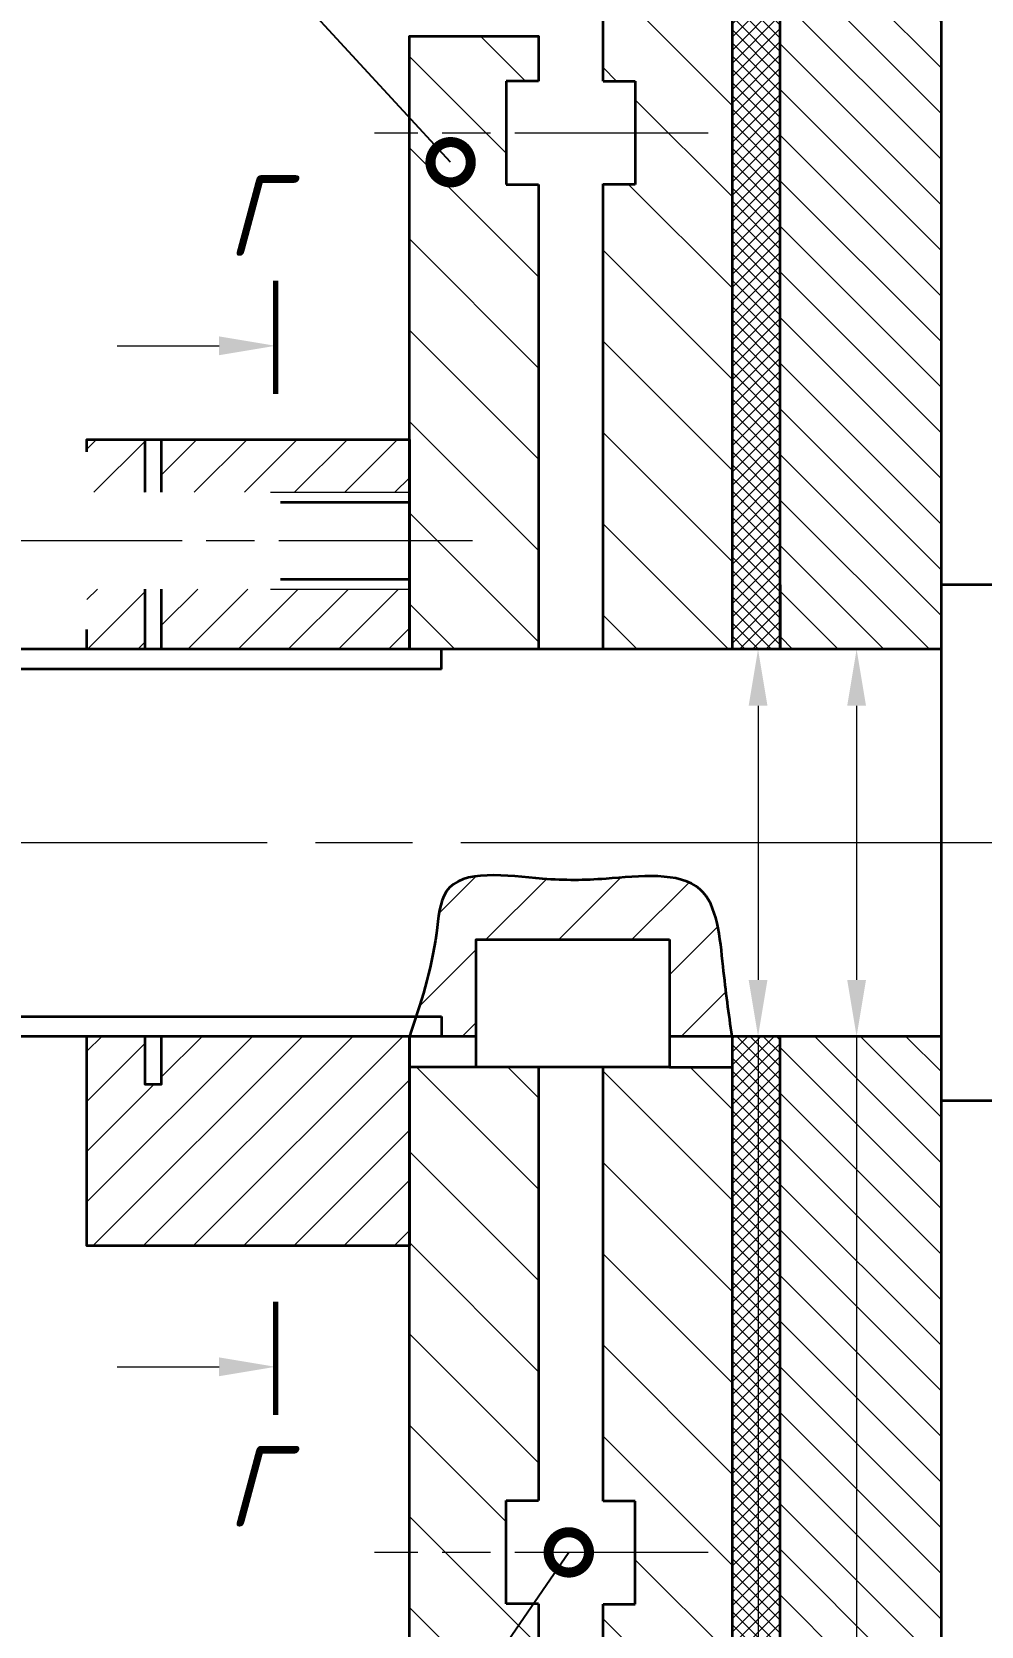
# Model space of a CAD drawing. Header units: millimetres. Extents: x -1043 to 2000, y -675 to 1302.
# Drawn here: x 489.3 to 548.2, y -405 to -306.2 of the extents above; entities that cross this region are included whole.
import ezdxf
from ezdxf import colors
from ezdxf.entities.mleader import LeaderData, LeaderLine
from ezdxf.math import Vec2, Vec3

# ---------------------------------------------------------------- set-up
doc = ezdxf.new("R2010")
doc.units = ezdxf.units.MM
doc.linetypes.add('AM_ISO08W050', pattern=[18, 12, -1.5, 3, -1.5])
doc.linetypes.add('AM_ISO08W050x2', pattern=[9, 6, -0.75, 1.5, -0.75])
doc.layers.get('0').update_dxf_attribs({"lineweight": 80})
for name, color, linetype, lineweight in [('AM_0', 7, 'Continuous', 35), ('AM_4', 3, 'Continuous', 15), ('AM_5', 3, 'Continuous', 15), ('AM_7', 4, 'AM_ISO08W050', 15), ('AM_8', 1, 'Continuous', 15), ('основные', 7, 'Continuous', 35), ('оч жирные', 7, 'Continuous', 70)]:
    doc.layers.add(name, color=color, linetype=linetype, lineweight=lineweight)
doc.styles.get("Standard").update_dxf_attribs({"font": 'geniso.shx', "oblique": 15})
doc.dimstyles.new('AM_GOST$0', dxfattribs={"dimtxt": 3.5, "dimasz": 3.5, "dimexe": 1, "dimexo": 1, "dimgap": 1.5, "dimtad": 1, "dimtoh": 1, "dimtxsty": 'Standard', "dimcen": 0, "dimclrd": 256, "dimclre": 256, "dimclrt": 2, "dimadec": 0, "dimazin": 2, "dimtp": 0.1, "dimtm": 0.1, "dimtfac": 0.71, "dimtmove": 0, "dimatfit": 3, "dimfxl": 1, "dimtolj": 1, "dimlwd": -1, "dimlwe": -1, "dimarcsym": 1})
pattern_1 = [(315, (-148.3722199672475, 257.127318987011), (0.7071067811865477, 0.7071067811865475), [])]

# ---------------------------------------------------------------- blocks, each defined once
blk = doc.blocks.new('GENZOON8270P5')
at = {"layer": 'AM_8'}
h = blk.add_hatch(dxfattribs=at)
h.set_pattern_fill('_U', color=256, scale=2, angle=315, style=0, pattern_type=0)
h.set_pattern_definition([(315, (-294.7180121127356, 1469.213407112766), (1.414213562373095, 1.414213562373095), [])])
h.paths.add_polyline_path([(32.8817900471895, 6.527655426959882), (32.8817900471895, 38.02731898701131), (30.87778003275253, 38.02731898701131), (28.8817900471895, 38.02900500727105), (28.8817900471895, 24.13652421027655), (29.8817900471895, 24.13652421027655), (29.8817900471895, 20.9368257769338), (28.8817900471895, 20.93712837797239), (28.8817900471895, 6.527862594735325)])
h.paths.add_polyline_path([(29.8817900471895, -19.87847506398293), (29.8817900471895, -23.07817349732568), (28.8817900471895, -23.07817349732568), (28.8817900471895, -36.97099499272895), (32.8817900471895, -36.97099499272895), (32.8817900471895, -6.428517541635756), (30.94565712606345, -6.428517541635756), (28.8817900471895, -6.428517541635756), (28.8817900471895, -19.87847506398293)])
h.paths.add_polyline_path([(26.8817900471895, 6.527966178622819), (26.8817900471895, 20.93126126365337), (25.8817900471895, 20.93126126365337), (25.8817900471895, 22.52731898701131), (22.8817900471895, 22.52731898701131), (22.8817900471895, 6.528173346398262)])
h.paths.add_polyline_path([(25.8817900471895, -21.46896827406044), (25.8817900471895, -19.85846257770777), (26.8817900471895, -19.85846257770777), (26.8817900471895, -6.428517541635756), (24.94565712606345, -6.428517541635756), (22.8817900471895, -6.428517541635756), (22.8817900471895, -11.96966894588718), (22.8817900471895, -21.46896827406044)])
h.paths.add_polyline_path([(25.8817900471895, 22.52731898701131), (25.8817900471895, 24.13682577693385), (26.8817900471895, 24.13682577693362), (26.8817900471895, 25.52917535647543), (22.8817900471895, 25.52917535647543), (22.8817900471895, 22.52731898701131)])
h.paths.add_polyline_path([(26.8817900471895, -24.47082464352457), (26.8817900471895, -23.07791716653264, -0.1329712828690947), (26.80463374870578, -23.06402709098802), (26.56475976620845, -23.06402709098802, -0.1110807430999614), (26.50052855903687, -23.07847506398275, -0.1110807430998368), (26.43629735186528, -23.06402709098802), (26.19642336936749, -23.06402709098825, -0.1110807430996264), (26.13219216219613, -23.07847506398275, -0.1110807430995077), (26.06796095502477, -23.06402709098825), (25.8817900471895, -23.06402709098825), (25.8817900471895, -21.46896827406044), (22.8817900471895, -21.46896827406044), (22.8817900471895, -24.47082464352457)])
h = blk.add_hatch(dxfattribs=at)
h.set_pattern_fill('_U', color=256, angle=315, style=0, pattern_type=0)
h.set_pattern_definition(pattern_1)
h.paths.add_polyline_path([(34.37778003275253, 37.40231898701131), (34.37778003275253, 8.52731798199784), (34.3817900471895, 8.52731798199784), (34.38078769558706, 6.527621487891793), (39.37778003275253, 6.527318987011313), (39.37778003275253, 37.40231898701131)])
h = blk.add_hatch(dxfattribs=at)
h.set_pattern_fill('ANSI37', color=256, scale=0.091, angle=270, style=0)
h.set_pattern_definition([(315, (-294.7180121127356, 1469.213407112766), (0.2043008267543233, 0.2043008267543232), []), (44.99999999999999, (-294.7180121127356, 1469.213407112766), (-0.2043008267543232, 0.2043008267543233), [])])
h.paths.add_polyline_path([(34.37767646433565, 6.527616692209193), (34.37778003275253, 36.02731798199784), (32.8817900471895, 36.02731798199784), (32.88168647877262, 6.527616692209193)])
h.paths.add_polyline_path([(34.37778003275253, -34.97268000797521), (34.37778003275253, -5.472681012988687), (32.8817900471895, -5.472681012988687), (32.8817900471895, -34.97268000797521)])
h = blk.add_hatch(dxfattribs=at)
h.set_pattern_fill('_U', color=256, scale=1.1, angle=404.9999999999999, style=0, pattern_type=0)
h.set_pattern_definition([(44.99999999999999, (-294.7180121127356, 1469.213407112766), (-0.777817459305202, 0.7778174593052023), [])])
h.paths.add_polyline_path([(22.8817900471895, -11.96966894588718), (22.8817900471895, -5.47256337164913), (15.18511292619883, -5.472124657636641), (15.18511292619883, -6.969668945887179), (14.68511292619883, -6.969668945887179), (14.68511292619883, -5.472096157414626), (12.8817900471895, -5.471993367209961), (12.8817900471895, -11.96966894588718)])
h.paths.add_polyline_path([(22.8817900471895, 6.528173346398262), (22.8817900471895, 8.393004337701996), (20.57506504718958, 8.393004337701996), (15.18511292619883, 8.393004337701996), (15.18511292619883, 6.5285719722674)])
h.paths.add_polyline_path([(20.57506504718958, 11.393004337702), (22.8817900471895, 11.393004337702), (22.8817900471895, 13.03033105411282), (15.18511292619883, 13.03033105411282), (15.18511292619883, 11.393004337702)])
h.paths.add_polyline_path([(14.1317900471895, 11.393004337702), (14.68511292619883, 11.393004337702), (14.68511292619883, 13.03033105411282), (12.8817900471895, 13.03033105411282), (12.8817900471895, 11.393004337702), (13.82506504718958, 11.393004337702)])
h.paths.add_polyline_path([(14.68511292619883, 6.528597868239331), (14.68511292619883, 8.393004337701996), (14.1317900471895, 8.393004337701996), (13.82506504718958, 8.393004337701996), (12.8817900471895, 8.393004337701996), (12.8817900471895, 7.143004337701996), (12.8817900471895, 6.528691265836642)])
h = blk.add_hatch(dxfattribs=at)
h.set_pattern_fill('_U', color=256, scale=1.6, angle=404.9999999999999, style=0, pattern_type=0)
h.set_pattern_definition([(44.99999999999999, (-294.7180121127356, 1469.213407112766), (-1.131370849898476, 1.131370849898476), [])])
edge = h.paths.add_edge_path()
edge.add_spline(control_points=[(32.8817900471895, -5.472681012988687), (32.78591823033435, -4.782382603338647), (32.58020479537777, -3.301200107250224), (32.34049529663093, -0.2072850671333981), (29.14744815983181, -0.625297124098779), (26.84344901794884, -0.6565112171342662), (23.88258920505427, -0.1567142661688194), (23.71392914208582, -2.794728261981845), (23.35102151492583, -4.04853743118565), (23.08618891441392, -4.85920084840518)], knot_values=[0, 0, 0, 0, 2.179318556064203, 4.6761928660364, 7.613719441264471, 9.584308685235307, 12.59141023831982, 13.92497253109966, 16.56217540414318, 16.56217540414318, 16.56217540414318, 16.56217540414318], degree=3, periodic=0)
edge.add_spline(control_points=[(23.08618891441392, -4.85920084840518), (23.01908808377152, -5.064599234259958), (22.95045900208106, -5.268581440178195), (22.88182962665951, -5.472563373904677)], knot_values=[16.56217540414318, 16.56217540414318, 16.56217540414318, 16.56217540414318, 17.23036543441842, 17.23036543441842, 17.23036543441842, 17.23036543441842], degree=3, periodic=0)
edge.add_line((22.88182962665951, -5.472563373905132), (23.87839959890221, -5.472620178835768))
edge.add_line((23.87839959890221, -5.472620178835768), (24.94565712606345, -5.472681012988687))
edge.add_line((24.94565712606345, -5.472681012988687), (24.94565712606345, -2.472681012988687))
edge.add_line((24.94565712606345, -2.472681012988687), (30.94565712606345, -2.472681012988687))
edge.add_line((30.94565712606345, -2.472681012988687), (30.94565712606345, -5.472681012988687))
edge.add_line((30.94565712606345, -5.472681012988687), (32.8817900471895, -5.472681012988687))
h = blk.add_hatch(dxfattribs=at)
h.set_pattern_fill('_U', color=256, angle=315, style=0, pattern_type=0)
h.set_pattern_definition(pattern_1)
h.paths.add_polyline_path([(34.37778003275253, -36.34768101298869), (39.37778003275253, -36.34768101298869), (39.37778003275253, -5.472681012988687), (34.37778003275253, -5.472681012988687)])
at = {"layer": 'AM_0'}
for p, q in [((34.37778003275253, 6.527318987011313), (34.37778003275253, 38.52731898701131)), ((39.37778003275253, -37.47268101298869), (39.37778003275253, 38.52731898701131)), ((42.81635561005487, 8.527318987011313), (39.37778003275253, 8.527318987011313)), ((39.37778003275253, -7.472681012988687), (39.37778003275253, 8.527318987011313)), ((39.37778003275253, -5.472681012988687), (39.37778003275253, 6.527318987011313)), ((34.37778003275253, -37.47268101298869), (34.37778003275253, -5.472681012988687)), ((42.81635561005487, -7.472681012988687), (39.37778003275253, -7.472681012988687))]:
    blk.add_line(p, q, dxfattribs=at)
at = {"layer": 'AM_4'}
for p, q in [((18.57506504718958, 11.393004337702), (22.8817900471895, 11.393004337702)), ((18.57506504718958, 8.393004337701996), (22.8817900471895, 8.393004337701996))]:
    blk.add_line(p, q, dxfattribs=at)
at = {"layer": 'AM_7', "linetype": 'AM_ISO08W050x2'}
for p, q in [((32.14523258693339, 22.52731898701131), (21.79551454076818, 22.52731898701131)), ((24.83079138402604, 9.893004337701996), (6.635655626476819, 9.893004337701996)), ((50.62778003275253, 0.5273189870112844), (36.37778003275253, 0.5273189870113129)), ((32.14523258693339, -21.46896827406044), (21.79551454076818, -21.46896827406044))]:
    blk.add_line(p, q, dxfattribs=at)
at = {"layer": 'AM_7'}
blk.add_line((72.47153196149202, 0.5273189870112844), (-130.6028885457281, 0.5359673785044379), dxfattribs=at)
at = {"layer": 'основные'}
for p, q in [((26.8817900471895, 24.13682577693362), (25.8817900471895, 24.13682577693385)), ((25.8817900471895, 24.13682577693385), (25.8817900471895, 20.93126126365337)), ((28.8817900471895, 24.13652421027655), (29.8817900471895, 24.13652421027655)), ((29.8817900471895, 24.13652421027655), (29.8817900471895, 20.9368257769338)), ((25.8817900471895, 20.93126126365337), (26.8817900471895, 20.93126126365337)), ((29.8817900471895, 20.9368257769338), (28.885208348579, 20.93712734359087)), ((18.8817900471895, 11.08627933770208), (22.8817900471895, 11.08627933770208)), ((18.8817900471895, 8.69972933770191), (22.8817900471895, 8.69972933770191)), ((34.38078754395792, 6.527318987011313), (34.3817900471895, 8.52731798199784)), ((39.37778003275253, 6.527318987011313), (-119.0131787227654, 6.535522362652273)), ((23.87839959890221, 5.913947563350803), (23.8784328825509, 6.528644031039903)), ((23.87839955240406, 5.913088817457265), (-120.0131787227654, 5.922087362652064)), ((-120.0131787227654, -4.851042637347973), (23.87839959890221, -4.859246012988251)), ((23.87839959890221, -4.859246012988478), (23.87839959890221, -5.47268101298846)), ((24.94565712606345, -5.472681012988687), (-118.9720929658242, -5.464477637347727)), ((32.8817900471895, -5.472681012988687), (30.94565712606345, -5.472681012988687)), ((39.37778003275253, -5.472681012988687), (31.3817900471895, -5.472681012988687)), ((24.94565712606345, -6.428517541635756), (22.8817900471895, -6.428517541635756)), ((30.94565712606345, -6.428517541635756), (32.8817900471895, -6.428517541635756)), ((25.8817900471895, -23.06402709098825), (25.8817900471895, -19.85846257770777)), ((25.8817900471895, -19.85846257770777), (26.8817900471895, -19.85846257770777)), ((29.8817900471895, -19.87847506398293), (28.8817900471895, -19.87847506398293)), ((29.8817900471895, -23.07817349732568), (29.8817900471895, -19.87847506398293)), ((26.8817900471895, -23.06402709098802), (25.8817900471895, -23.06402709098825)), ((28.8817900471895, -23.07817349732568), (29.8817900471895, -23.07817349732568))]:
    blk.add_line(p, q, dxfattribs=at)
for points in [[(28.8817900471895, 24.13652421027655), (28.8817900471895, 38.02900500727105), (32.8817900471895, 38.02900500727105), (32.8817900471895, 6.527670721990489)], [(22.8817900471895, 6.528212186770816), (22.8817900471895, 25.52917535647543), (26.8817900471895, 25.52917535647543), (26.8817900471895, 24.13682577693362)], [(26.8817900471895, 20.93126126365337), (26.8817900471895, 6.527995600858503)], [(28.8817900471895, 6.527887307902574), (28.8817900471895, 20.95127374992853)], [(12.8817900471895, 12.643004337702), (12.8817900471895, 13.03033105411282), (22.8817900471895, 13.03033105411282), (22.8817900471895, 6.528212186770816)], [(14.68511292619883, 11.393004337702), (14.68511292619883, 13.03033105411282), (15.18511292619883, 13.03033105411282), (15.18511292619883, 11.393004337702)], [(14.68511292619883, 6.52980050976339), (14.68511292619883, 8.393004337701996)], [(15.18511292619883, 8.393004337701996), (15.18511292619883, 6.529773436524238)], [(12.8817900471895, 6.528753651551142), (12.8817900471895, 7.143004337701996)], [(22.8817900471895, -5.472681012988687), (22.8817900471895, -11.96966894588718), (12.8817900471895, -11.96966894588718), (12.8817900471895, -5.472681012988687)], [(15.18511292619883, -5.47268101298846), (15.18511292619883, -6.969668945887179), (14.68511292619883, -6.969668945887179), (14.68511292619883, -5.47268101298846)], [(26.8817900471895, -23.06402709098802), (26.8817900471895, -24.47082464352457), (22.8817900471895, -24.47082464352457), (22.8817900471895, -5.472681012988687)], [(32.8817900471895, -5.472681012988687), (32.8817900471895, -36.97099499272895), (28.8817900471895, -36.97099499272895), (28.8817900471895, -23.07817349732568)], [(26.8817900471895, -6.428517541635756), (26.8817900471895, -19.85846257770777)], [(28.8817900471895, -19.87847506398293), (28.8817900471895, -6.428517541635756)]]:
    blk.add_lwpolyline(points, dxfattribs=at)
blk.add_lwpolyline([(30.94565712606345, -2.472681012988687), (30.94565712606345, -6.428517541635756), (24.94565712606345, -6.428517541635756), (24.94565712606345, -2.472681012988687)], close=True, dxfattribs=at)
blk.add_spline([(32.8817900471895, -5.472681012988687), (32.60687824754359, -3.310771470195277), (31.89580934272635, -0.917288164968113), (28.97684600009529, -0.5875680040023781), (27.00625675612446, -0.5875680040023781), (24.02444426257421, -0.9767389225855823), (23.71533135629488, -2.27398122836189), (22.8817900471895, -5.472681012988687)], degree=3, dxfattribs=at)
blk = doc.blocks.new('*D47')
at = {"layer": 'AM_5', "linetype": 'ByBlock', "transparency": 16777216}
for p, q in [((544.7503514977371, -344.4592932979541), (539.4846232711817, -344.4592932979541)), ((540.4846232711817, -347.9592932979541), (540.4846232711817, -364.9592932979541)), ((544.7503514977371, -368.4592932979541), (539.4846232711817, -368.4592932979541)), ((540.4846232711817, -368.4592932979541), (540.4846232711817, -459.8216765628155)), ((540.4846232711817, -459.8216765628155), (517.6440789268838, -459.8216765628155))]:
    blk.add_line(p, q, dxfattribs=at)
at = {"layer": 'AM_5', "transparency": 16777216}
for points in [[(539.9012899378483, -347.9592932979541), (541.0679566045151, -347.9592932979541), (540.4846232711817, -344.4592932979541)], [(539.9012899378483, -364.9592932979541), (541.0679566045151, -364.9592932979541), (540.4846232711817, -368.4592932979541)]]:
    blk.add_solid(points, dxfattribs=at)
at = {"layer": 'Defpoints', "color": 0, "transparency": 16777216}
for p in [(545.7503514977371, -344.4592932979541), (540.4846232711817, -368.4592932979541), (545.7503514977371, -368.4592932979541)]:
    blk.add_point(p, dxfattribs=at)
at = {"layer": 'AM_5', "color": 2, "transparency": 16777216, "insert": (528.3143510990326, -456.5713320746266), "char_height": 3.5, "attachment_point": 5}
blk.add_mtext('\\A1;%%C12{}{\\C2; H7/e8}', dxfattribs=at)
blk = doc.blocks.new('*D94')
at = {"layer": 'AM_5', "linetype": 'ByBlock', "transparency": 16777216}
for p, q in [((535.200106426061, -344.4585898279958), (535.3729708708961, -344.4585898279958)), ((534.3729708708961, -347.9585898279958), (534.3729708708961, -364.9592932979541)), ((534.3729708708961, -368.4592932979541), (534.3729708708961, -449.3235468215296)), ((535.200106426061, -368.4592932979541), (535.3729708708961, -368.4592932979541)), ((534.3729708708961, -449.3235468215296), (512.2196042407644, -449.3235468215296))]:
    blk.add_line(p, q, dxfattribs=at)
at = {"layer": 'AM_5', "transparency": 16777216}
for points in [[(533.7896375375627, -347.9585898279958), (534.9563042042295, -347.9585898279958), (534.3729708708961, -344.4585898279958)], [(533.7896375375627, -364.9592932979541), (534.9563042042295, -364.9592932979541), (534.3729708708961, -368.4592932979541)]]:
    blk.add_solid(points, dxfattribs=at)
at = {"layer": 'Defpoints', "color": 0, "transparency": 16777216}
for p in [(534.200106426061, -344.4585898279958), (534.200106426061, -368.4592932979541), (534.3729708708961, -368.4592932979541)]:
    blk.add_point(p, dxfattribs=at)
at = {"layer": 'AM_5', "color": 2, "transparency": 16777216, "insert": (522.5462875558301, -446.0732023333407), "char_height": 3.5, "attachment_point": 5}
blk.add_mtext('\\A1;%%C12H11/e8', dxfattribs=at)
blk = doc.blocks.new('_DotSmall')
at = {"color": 0, "linetype": 'ByBlock', "const_width": 0.5}
blk.add_lwpolyline([(-0.0625, 0, 1), (0.0625, 0, 1)], format="xyb", close=True, dxfattribs=at)

msp = doc.modelspace()

# ---------------------------------------------------------------- linework, layer by layer
at = {"layer": 'AM_5'}
for p, q in [((494.6324983000059, -325.6471203836425), (500.9516465266109, -325.6471203836425)), ((494.6324983000059, -388.9469532623351), (500.9516465266109, -388.9469532623351))]:
    msp.add_line(p, q, dxfattribs=at)
at = {"layer": 'AM_5', "linetype": 'Continuous'}
for points in [[(500.9516465266109, -326.2304537146425), (500.9516465266109, -325.0637870526425), (504.4516465266109, -325.6471203836425)], [(500.9516465266109, -389.5302865933351), (500.9516465266109, -388.3636199313351), (504.4516465266109, -388.9469532623351)]]:
    msp.add_trace(points, dxfattribs=at)
at = {"layer": 'оч жирные'}
for p, q in [((504.4516465266109, -321.6167078685469), (504.4516465266109, -328.6167078685469)), ((504.4516465266109, -384.9165407472395), (504.4516465266109, -391.9165407472395))]:
    msp.add_line(p, q, dxfattribs=at)

# ---------------------------------------------------------------- block references
at = {"layer": 'AM_0', "xscale": 2, "yscale": 2, "zscale": 2}
msp.add_blockref('GENZOON8270P5', (466.9947914322319, -357.5139312719766), dxfattribs=at)

# ---------------------------------------------------------------- texts
at = {"layer": 'основные', "char_height": 5, "attachment_point": 1}
for insert in [(501.4543220458877, -315.0676198839608), (501.4543220458877, -393.8509384527275)]:
    msp.add_mtext('Г', dxfattribs=dict(at, insert=insert))

# ---------------------------------------------------------------- dimensions: what is measured, and where the dimension line sits
at = {"layer": 'AM_5'}
dim = msp.add_linear_dim(base=(534.3729708708961, -368.4592932979541), p1=(534.2001064260608, -344.4585898279956), p2=(534.2001064260608, -368.459293297954), angle=90, text='%%C12H11/e8', dimstyle='AM_GOST$0', dxfattribs=at)
dim.commit()
dim.dimension.update_dxf_attribs({"geometry": '*D94', "text_midpoint": (522.5462875558301, -449.3235468215297), "dimtype": 160})
dim = msp.add_linear_dim(base=(540.4846232711817, -368.4592932979541), p1=(545.7503514977369, -344.459293297954), p2=(545.7503514977369, -368.459293297954), angle=90, text='%%C12{}{\\C2; H7/e8}', dimstyle='AM_GOST$0', override={"dimtdec": 3}, dxfattribs=at)
dim.commit()
dim.dimension.update_dxf_attribs({"geometry": '*D47', "text_midpoint": (528.3143510990326, -459.8216765628156), "dimtype": 160})

# ---------------------------------------------------------------- leaders
at = {"layer": 'AM_4'}
ml = msp.add_multileader_mtext('Standard', dxfattribs=at)
ml.set_content('9', color=256)
ml.set_leader_properties()
ml.set_arrow_properties(name='DOTSMALL')
ml.build(insert=Vec2(0, 0))
ml.multileader.update_dxf_attribs({"text_left_attachment_type": 6, "text_right_attachment_type": 6, "dogleg_length": 0, "arrow_head_size": 5})
ctx = ml.context
ctx.base_point, ctx.char_height, ctx.arrow_head_size, ctx.plane_origin = Vec3(489.0395412293835, -293.0413706398894), 5, 5, Vec3(515.3092671070699, -314.2647305441427)
ctx.left_attachment, ctx.right_attachment, ctx.text_align_type = 6, 6, 2
notes = []
notes.append((ctx, [(0, (1, 1, 0), (495.7634318260898, -293.0413706398894), (-1, 0), 0, [(0, [(515.3092671070699, -314.2647305441427)], 0, [])])]))
ctx.mtext.insert, ctx.mtext.alignment, ctx.mtext.flow_direction = Vec3(493.7634318260898, -287.0413706398894), 3, 5
ml = msp.add_multileader_mtext('Standard', dxfattribs=at)
ml.set_content('14', color=256)
ml.set_leader_properties()
ml.set_arrow_properties(name='DOTSMALL')
ml.build(insert=Vec2(0, 0))
ml.multileader.update_dxf_attribs({"text_left_attachment_type": 6, "text_right_attachment_type": 6, "dogleg_length": 0, "arrow_head_size": 5})
ctx = ml.context
ctx.base_point, ctx.char_height, ctx.arrow_head_size, ctx.plane_origin = Vec3(477.3112427184151, -454.1856848643403), 5, 5, Vec3(522.6381253734435, -400.4518678200975)
ctx.left_attachment, ctx.right_attachment, ctx.text_align_type = 6, 6, 2
notes.append((ctx, [(0, (1, 1, 0), (485.6413697373373, -454.1856848643403), (-1, 0), 0, [(0, [(522.6381253734435, -400.4518678200975)], 0, [])])]))
ctx.mtext.insert, ctx.mtext.alignment, ctx.mtext.flow_direction = Vec3(483.6413697373373, -448.1856848643403), 3, 5
for ctx, leaders in notes:
    for number, flags, end, landing, length, lines in leaders:
        leader = LeaderData()
        leader.index, (leader.has_last_leader_line, leader.has_dogleg_vector, leader.attachment_direction) = number, flags
        leader.last_leader_point, leader.dogleg_vector, leader.dogleg_length = Vec3(end), Vec3(landing), length
        for number, points, colour, breaks in lines:
            line = LeaderLine()
            line.index, line.vertices, line.color, line.breaks = number, Vec3.list(points), colors.encode_raw_color(colour), breaks
            leader.lines.append(line)
        ctx.leaders.append(leader)

doc.saveas('drawing.dxf')
